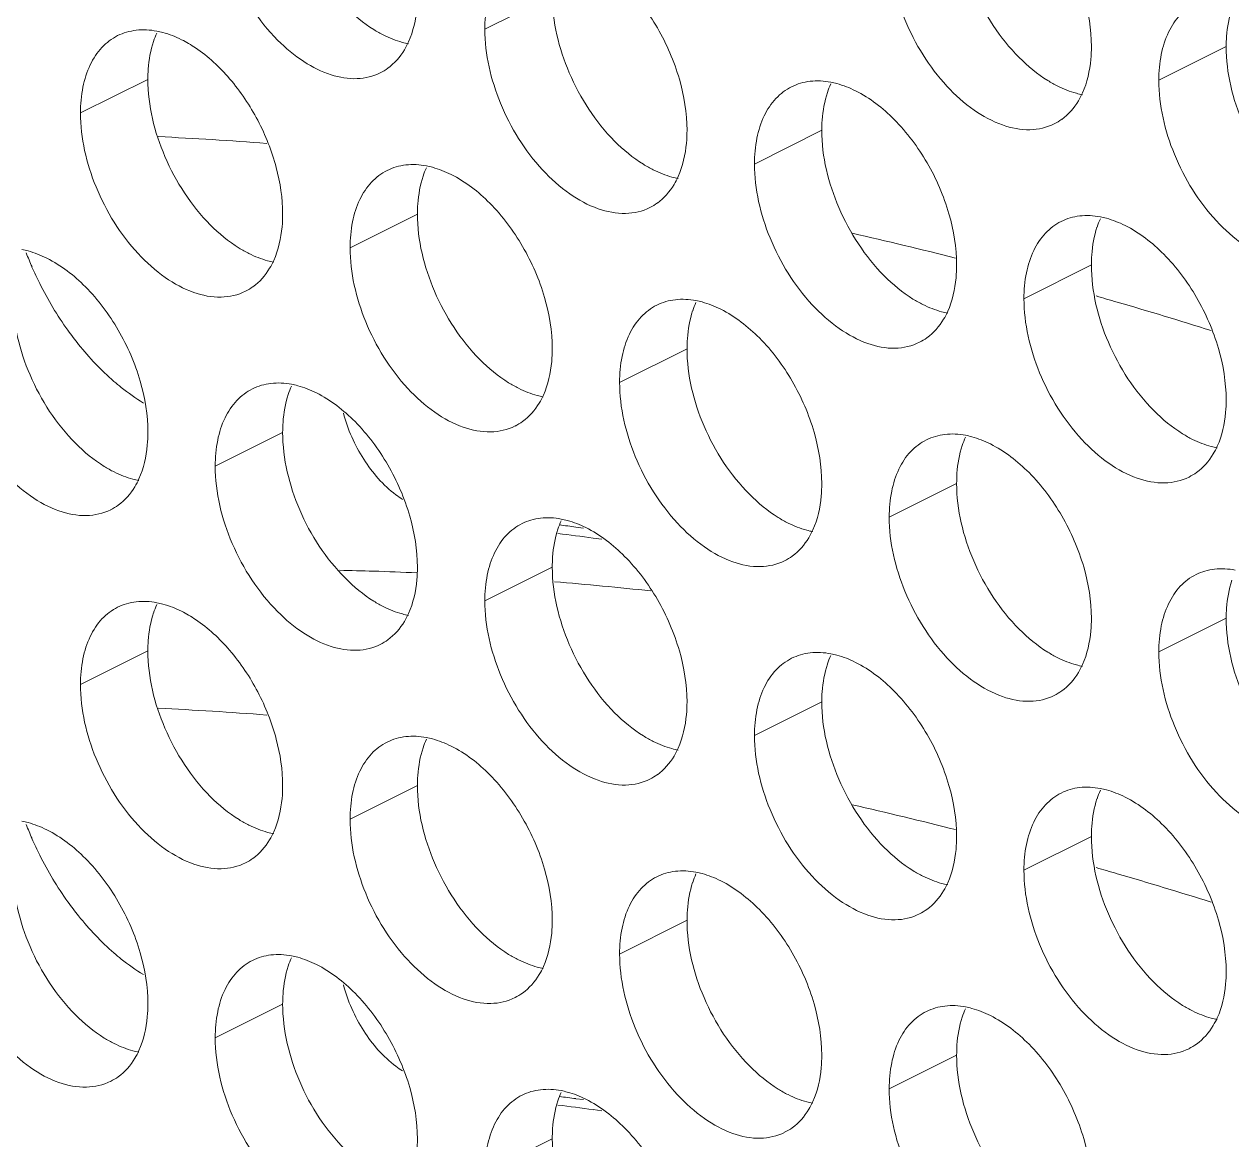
# Model space of a CAD drawing. Header units: millimetres. Extents: x 0 to 2524, y 0 to 1785.
# Drawn here: x 1853.33 to 1863.47, y 872 to 881.37 of the extents above; entities that cross this region are included whole.
import ezdxf

# ---------------------------------------------------------------- set-up
doc = ezdxf.new("R2010")
doc.units = ezdxf.units.MM
doc.header["$LTSCALE"] = 0.1
doc.layers.add('标注', color=251, linetype='Continuous', lineweight=9)

msp = doc.modelspace()

# ---------------------------------------------------------------- linework, layer by layer
at = {"layer": '标注'}
for p, q in [((1857.763, 881.609), (1857.197, 881.327)), ((1863.419, 881.181), (1862.854, 880.898)), ((1854.369, 880.906), (1853.803, 880.624)), ((1860.025, 880.478), (1859.46, 880.195)), ((1856.631, 879.775), (1856.066, 879.492)), ((1862.288, 879.347), (1861.722, 879.064)), ((1858.894, 878.644), (1858.328, 878.361)), ((1855.5, 877.941), (1854.934, 877.658)), ((1861.157, 877.512), (1860.591, 877.229)), ((1857.961, 877.146), (1858.025, 877.138)), ((1858.106, 877.054), (1858.178, 877.044)), ((1857.763, 876.809), (1857.197, 876.527)), ((1863.419, 876.381), (1862.854, 876.098)), ((1854.369, 876.106), (1853.803, 875.824)), ((1860.025, 875.678), (1859.46, 875.395)), ((1856.631, 874.975), (1856.066, 874.692)), ((1862.288, 874.547), (1861.722, 874.264)), ((1858.894, 873.844), (1858.328, 873.561)), ((1855.5, 873.141), (1854.934, 872.858)), ((1861.157, 872.712), (1860.591, 872.429)), ((1857.961, 872.346), (1858.025, 872.338)), ((1858.106, 872.254), (1858.178, 872.244)), ((1857.763, 872.009), (1857.197, 871.727))]:
    msp.add_line(p, q, dxfattribs=at)
for centre, radius, start, end in [((1855.113, 880.995), 0.734, 155.8796, 161.7803), ((1856.117, 881.366), 0.453, 296.5256, 305.9034), ((1860.77, 880.567), 0.734, 155.8796, 161.7803), ((1861.774, 880.938), 0.453, 296.5256, 305.9034), ((1852.982, 849.54), 30.92, 85.5782, 87.2676), ((1857.376, 879.864), 0.734, 155.8796, 161.7803), ((1858.38, 880.235), 0.453, 296.5256, 305.9034), ((1863.033, 879.436), 0.734, 155.8796, 161.7803), ((1851.95, 843.056), 37.495, 75.7992, 77.1627), ((1856.053, 880.486), 2.897, 200.9838, 203.5055), ((1854.986, 879.532), 0.453, 296.5256, 305.9034), ((1851.393, 840.97), 39.654, 73.727, 73.9941), ((1859.639, 878.733), 0.734, 155.8796, 161.7803), ((1851.179, 840.244), 40.411, 72.5573, 73.7232), ((1860.642, 879.103), 0.453, 296.5256, 305.9034), ((1856.244, 878.03), 0.734, 155.8796, 161.7803), ((1857.248, 878.4), 0.453, 296.5256, 305.9034), ((1861.901, 877.601), 0.734, 155.8796, 161.7803), ((1862.905, 877.972), 0.453, 296.5256, 305.9034), ((1853.854, 877.697), 0.453, 296.5256, 305.9034), ((1856.953, 878.088), 0.838, 233.0821, 237.7828), ((1858.507, 876.898), 0.734, 155.8796, 161.7803), ((1853.406, 843.587), 33.867, 82.2713, 82.504), ((1853.574, 843.663), 33.697, 82.271, 82.7772), ((1859.511, 877.269), 0.453, 296.5256, 305.9034), ((1855.293, 846.932), 29.859, 88.1388, 88.6874), ((1855.283, 846.635), 30.157, 87.4456, 88.1385), ((1855.176, 845.006), 31.788, 83.8344, 85.3002), ((1855.113, 876.195), 0.734, 155.8796, 161.7803), ((1856.117, 876.566), 0.453, 296.5256, 305.9034), ((1860.77, 875.767), 0.734, 155.8796, 161.7803), ((1861.774, 876.138), 0.453, 296.5256, 305.9034), ((1852.982, 844.74), 30.92, 85.5782, 87.2676), ((1857.376, 875.064), 0.734, 155.8796, 161.7803), ((1858.38, 875.435), 0.453, 296.5256, 305.9034), ((1863.033, 874.636), 0.734, 155.8796, 161.7803), ((1851.95, 838.256), 37.495, 75.7992, 77.1627), ((1856.053, 875.686), 2.897, 200.9838, 203.5055), ((1854.986, 874.732), 0.453, 296.5256, 305.9034), ((1851.393, 836.17), 39.654, 73.727, 73.9941), ((1859.639, 873.933), 0.734, 155.8796, 161.7803), ((1851.179, 835.444), 40.411, 72.5573, 73.7232), ((1860.642, 874.303), 0.453, 296.5256, 305.9034), ((1856.244, 873.23), 0.734, 155.8796, 161.7803), ((1857.248, 873.6), 0.453, 296.5256, 305.9034), ((1861.901, 872.801), 0.734, 155.8796, 161.7803), ((1862.905, 873.172), 0.453, 296.5256, 305.9034), ((1856.953, 873.288), 0.838, 233.0821, 237.7828), ((1853.854, 872.897), 0.453, 296.5256, 305.9034), ((1858.507, 872.098), 0.734, 155.8796, 161.7803), ((1853.406, 838.787), 33.867, 82.2713, 82.504), ((1853.574, 838.863), 33.697, 82.271, 82.7772), ((1859.511, 872.469), 0.453, 296.5256, 305.9034)]:
    msp.add_arc(centre, radius, start, end, dxfattribs=at)
for points, knots in [([(1861.44, 882.644), (1861.56, 882.584), (1861.791, 882.404), (1862.057, 882.046), (1862.238, 881.627), (1862.288, 881.326), (1862.288, 881.181)], [0, 0, 0, 0, 0.229676, 0.488215, 0.753207, 1, 1, 1, 1]), ([(1855.458, 881.236), (1855.296, 881.399), (1855.045, 881.786), (1854.934, 882.236), (1854.934, 882.458)], [0, 0, 0, 0, 0.508684, 1, 1, 1, 1]), ([(1861.681, 881.09), (1861.519, 881.253), (1861.268, 881.64), (1861.157, 882.091), (1861.157, 882.312)], [0, 0, 0, 0, 0.508684, 1, 1, 1, 1]), ([(1861.976, 880.532), (1861.914, 880.501), (1861.764, 880.467), (1861.526, 880.515), (1861.287, 880.645), (1860.98, 880.923), (1860.694, 881.385), (1860.591, 881.818), (1860.591, 882.029)], [0, 0, 0, 0, 0.090718, 0.191742, 0.308104, 0.439279, 0.725532, 1, 1, 1, 1]), ([(1857.197, 881.327), (1857.197, 881.399), (1857.209, 881.538), (1857.268, 881.728), (1857.367, 881.881), (1857.46, 881.951), (1857.509, 881.976)], [0, 0, 0, 0, 0.289235, 0.54966, 0.782932, 1, 1, 1, 1]), ([(1858.045, 881.942), (1858.166, 881.881), (1858.397, 881.701), (1858.663, 881.343), (1858.844, 880.924), (1858.894, 880.623), (1858.894, 880.478)], [0, 0, 0, 0, 0.229676, 0.488215, 0.753207, 1, 1, 1, 1]), ([(1856.631, 881.609), (1856.631, 881.574), (1856.626, 881.442), (1856.596, 881.309), (1856.557, 881.221)], [0, 0, 0, 0, 0.268874, 1, 1, 1, 1]), ([(1858.286, 880.387), (1858.125, 880.55), (1857.874, 880.937), (1857.763, 881.388), (1857.763, 881.609)], [0, 0, 0, 0, 0.508684, 1, 1, 1, 1]), ([(1856.348, 881.277), (1856.32, 881.291), (1856.202, 881.358), (1856.097, 881.445), (1856.024, 881.519)], [0, 0, 0, 0, 0.235002, 1, 1, 1, 1]), ([(1862.854, 880.898), (1862.854, 880.971), (1862.866, 881.11), (1862.925, 881.3), (1863.024, 881.452), (1863.117, 881.523), (1863.166, 881.547)], [0, 0, 0, 0, 0.289235, 0.54966, 0.782932, 1, 1, 1, 1]), ([(1863.419, 881.181), (1863.419, 881.209), (1863.423, 881.317), (1863.442, 881.424), (1863.467, 881.499)], [0, 0, 0, 0, 0.264225, 1, 1, 1, 1]), ([(1854.115, 881.273), (1854.163, 881.297), (1854.273, 881.328), (1854.387, 881.322), (1854.444, 881.311)], [0, 0, 0, 0, 0.482538, 1, 1, 1, 1]), ([(1854.444, 881.311), (1854.461, 881.307), (1854.532, 881.291), (1854.601, 881.264), (1854.651, 881.239)], [0, 0, 0, 0, 0.238696, 1, 1, 1, 1]), ([(1856.556, 881.205), (1856.539, 881.208), (1856.467, 881.225), (1856.398, 881.252), (1856.348, 881.277)], [0, 0, 0, 0, 0.238696, 1, 1, 1, 1]), ([(1858.582, 879.829), (1858.52, 879.798), (1858.37, 879.764), (1858.132, 879.812), (1857.893, 879.942), (1857.586, 880.22), (1857.3, 880.682), (1857.197, 881.115), (1857.197, 881.327)], [0, 0, 0, 0, 0.090718, 0.191742, 0.308104, 0.439279, 0.725532, 1, 1, 1, 1]), ([(1853.803, 880.624), (1853.803, 880.696), (1853.815, 880.835), (1853.874, 881.026), (1853.973, 881.178), (1854.066, 881.248), (1854.115, 881.273)], [0, 0, 0, 0, 0.289235, 0.54966, 0.782932, 1, 1, 1, 1]), ([(1854.369, 880.906), (1854.369, 880.935), (1854.372, 881.042), (1854.391, 881.15), (1854.416, 881.225)], [0, 0, 0, 0, 0.264225, 1, 1, 1, 1]), ([(1856.319, 880.96), (1856.26, 880.931), (1856.118, 880.897), (1855.892, 880.936), (1855.664, 881.052), (1855.525, 881.168), (1855.458, 881.236)], [0, 0, 0, 0, 0.208571, 0.439041, 0.702839, 1, 1, 1, 1]), ([(1856.557, 881.221), (1856.546, 881.198), (1856.503, 881.114), (1856.439, 881.04), (1856.383, 880.999)], [0, 0, 0, 0, 0.265525, 1, 1, 1, 1]), ([(1862.288, 881.181), (1862.288, 881.145), (1862.282, 881.013), (1862.253, 880.88), (1862.214, 880.792)], [0, 0, 0, 0, 0.268874, 1, 1, 1, 1]), ([(1863.943, 879.959), (1863.782, 880.122), (1863.531, 880.509), (1863.419, 880.959), (1863.419, 881.181)], [0, 0, 0, 0, 0.508684, 1, 1, 1, 1]), ([(1854.768, 881.17), (1854.875, 881.099), (1855.075, 880.912), (1855.305, 880.568), (1855.458, 880.18), (1855.5, 879.907), (1855.5, 879.775)], [0, 0, 0, 0, 0.237584, 0.49654, 0.757439, 1, 1, 1, 1]), ([(1862.005, 880.849), (1861.977, 880.863), (1861.859, 880.93), (1861.753, 881.017), (1861.681, 881.09)], [0, 0, 0, 0, 0.235002, 1, 1, 1, 1]), ([(1854.892, 879.684), (1854.731, 879.847), (1854.48, 880.234), (1854.369, 880.685), (1854.369, 880.906)], [0, 0, 0, 0, 0.508684, 1, 1, 1, 1]), ([(1859.772, 880.844), (1859.82, 880.868), (1859.93, 880.9), (1860.044, 880.893), (1860.101, 880.882)], [0, 0, 0, 0, 0.482538, 1, 1, 1, 1]), ([(1860.101, 880.882), (1860.118, 880.879), (1860.189, 880.862), (1860.258, 880.835), (1860.308, 880.81)], [0, 0, 0, 0, 0.238696, 1, 1, 1, 1]), ([(1864.239, 879.401), (1864.176, 879.369), (1864.026, 879.335), (1863.789, 879.383), (1863.55, 879.514), (1863.242, 879.791), (1862.956, 880.254), (1862.854, 880.686), (1862.854, 880.898)], [0, 0, 0, 0, 0.090718, 0.191742, 0.308104, 0.439279, 0.725532, 1, 1, 1, 1]), ([(1859.46, 880.195), (1859.46, 880.268), (1859.472, 880.407), (1859.531, 880.597), (1859.63, 880.749), (1859.723, 880.82), (1859.772, 880.844)], [0, 0, 0, 0, 0.289235, 0.54966, 0.782932, 1, 1, 1, 1]), ([(1860.025, 880.478), (1860.025, 880.506), (1860.029, 880.614), (1860.048, 880.721), (1860.073, 880.796)], [0, 0, 0, 0, 0.264225, 1, 1, 1, 1]), ([(1860.308, 880.81), (1860.429, 880.75), (1860.659, 880.569), (1860.926, 880.211), (1861.107, 879.793), (1861.157, 879.492), (1861.157, 879.347)], [0, 0, 0, 0, 0.229676, 0.488215, 0.753207, 1, 1, 1, 1]), ([(1862.213, 880.777), (1862.196, 880.78), (1862.124, 880.797), (1862.055, 880.824), (1862.005, 880.849)], [0, 0, 0, 0, 0.238696, 1, 1, 1, 1]), ([(1862.214, 880.792), (1862.203, 880.769), (1862.16, 880.685), (1862.096, 880.611), (1862.04, 880.57)], [0, 0, 0, 0, 0.265525, 1, 1, 1, 1]), ([(1855.188, 879.126), (1855.125, 879.095), (1854.975, 879.061), (1854.738, 879.109), (1854.499, 879.239), (1854.191, 879.517), (1853.905, 879.98), (1853.803, 880.412), (1853.803, 880.624)], [0, 0, 0, 0, 0.090718, 0.191742, 0.308104, 0.439279, 0.725532, 1, 1, 1, 1]), ([(1858.894, 880.478), (1858.894, 880.442), (1858.888, 880.31), (1858.859, 880.178), (1858.819, 880.089)], [0, 0, 0, 0, 0.268874, 1, 1, 1, 1]), ([(1860.549, 879.256), (1860.388, 879.419), (1860.137, 879.806), (1860.025, 880.256), (1860.025, 880.478)], [0, 0, 0, 0, 0.508684, 1, 1, 1, 1]), ([(1858.611, 880.146), (1858.583, 880.16), (1858.465, 880.227), (1858.359, 880.314), (1858.286, 880.387)], [0, 0, 0, 0, 0.235002, 1, 1, 1, 1]), ([(1856.377, 880.141), (1856.426, 880.165), (1856.536, 880.197), (1856.65, 880.19), (1856.706, 880.179)], [0, 0, 0, 0, 0.482538, 1, 1, 1, 1]), ([(1856.706, 880.179), (1856.724, 880.176), (1856.795, 880.159), (1856.864, 880.132), (1856.914, 880.107)], [0, 0, 0, 0, 0.238696, 1, 1, 1, 1]), ([(1860.845, 878.698), (1860.782, 878.666), (1860.632, 878.632), (1860.395, 878.68), (1860.156, 878.811), (1859.848, 879.088), (1859.562, 879.551), (1859.46, 879.984), (1859.46, 880.195)], [0, 0, 0, 0, 0.090718, 0.191742, 0.308104, 0.439279, 0.725532, 1, 1, 1, 1]), ([(1856.066, 879.492), (1856.066, 879.565), (1856.078, 879.704), (1856.137, 879.894), (1856.236, 880.046), (1856.329, 880.117), (1856.377, 880.141)], [0, 0, 0, 0, 0.289235, 0.54966, 0.782932, 1, 1, 1, 1]), ([(1856.631, 879.775), (1856.631, 879.803), (1856.635, 879.911), (1856.654, 880.018), (1856.679, 880.093)], [0, 0, 0, 0, 0.264225, 1, 1, 1, 1]), ([(1856.914, 880.107), (1857.035, 880.047), (1857.265, 879.867), (1857.531, 879.508), (1857.713, 879.09), (1857.763, 878.789), (1857.763, 878.644)], [0, 0, 0, 0, 0.229676, 0.488215, 0.753207, 1, 1, 1, 1]), ([(1858.819, 880.074), (1858.802, 880.077), (1858.73, 880.094), (1858.661, 880.121), (1858.611, 880.146)], [0, 0, 0, 0, 0.238696, 1, 1, 1, 1]), ([(1858.819, 880.089), (1858.809, 880.066), (1858.766, 879.982), (1858.702, 879.908), (1858.645, 879.867)], [0, 0, 0, 0, 0.265525, 1, 1, 1, 1]), ([(1855.5, 879.775), (1855.5, 879.739), (1855.494, 879.607), (1855.465, 879.475), (1855.425, 879.386)], [0, 0, 0, 0, 0.268874, 1, 1, 1, 1]), ([(1857.155, 878.553), (1856.994, 878.716), (1856.743, 879.103), (1856.631, 879.554), (1856.631, 879.775)], [0, 0, 0, 0, 0.508684, 1, 1, 1, 1]), ([(1862.034, 879.713), (1862.083, 879.737), (1862.193, 879.769), (1862.306, 879.762), (1862.363, 879.751)], [0, 0, 0, 0, 0.482538, 1, 1, 1, 1]), ([(1855.217, 879.443), (1855.189, 879.457), (1855.071, 879.524), (1854.965, 879.611), (1854.892, 879.684)], [0, 0, 0, 0, 0.235002, 1, 1, 1, 1]), ([(1861.722, 879.064), (1861.722, 879.137), (1861.734, 879.276), (1861.793, 879.466), (1861.893, 879.618), (1861.985, 879.688), (1862.034, 879.713)], [0, 0, 0, 0, 0.289235, 0.54966, 0.782932, 1, 1, 1, 1]), ([(1862.288, 879.347), (1862.288, 879.375), (1862.292, 879.483), (1862.311, 879.59), (1862.335, 879.665)], [0, 0, 0, 0, 0.264225, 1, 1, 1, 1]), ([(1862.363, 879.751), (1862.38, 879.748), (1862.452, 879.731), (1862.521, 879.704), (1862.571, 879.679)], [0, 0, 0, 0, 0.238696, 1, 1, 1, 1]), ([(1862.571, 879.679), (1862.692, 879.618), (1862.922, 879.438), (1863.188, 879.08), (1863.369, 878.661), (1863.419, 878.36), (1863.419, 878.215)], [0, 0, 0, 0, 0.229676, 0.488215, 0.753207, 1, 1, 1, 1]), ([(1853.312, 879.476), (1853.33, 879.473), (1853.401, 879.457), (1853.47, 879.429), (1853.52, 879.404)], [0, 0, 0, 0, 0.238696, 1, 1, 1, 1]), ([(1857.451, 877.995), (1857.388, 877.963), (1857.238, 877.93), (1857, 877.977), (1856.762, 878.108), (1856.454, 878.385), (1856.168, 878.848), (1856.066, 879.281), (1856.066, 879.492)], [0, 0, 0, 0, 0.090718, 0.191742, 0.308104, 0.439279, 0.725532, 1, 1, 1, 1]), ([(1853.52, 879.404), (1853.641, 879.344), (1853.871, 879.164), (1854.137, 878.806), (1854.319, 878.387), (1854.369, 878.086), (1854.369, 877.941)], [0, 0, 0, 0, 0.229676, 0.488215, 0.753207, 1, 1, 1, 1]), ([(1855.425, 879.371), (1855.408, 879.374), (1855.336, 879.391), (1855.267, 879.418), (1855.217, 879.443)], [0, 0, 0, 0, 0.238696, 1, 1, 1, 1]), ([(1855.425, 879.386), (1855.415, 879.363), (1855.372, 879.279), (1855.308, 879.205), (1855.251, 879.164)], [0, 0, 0, 0, 0.265525, 1, 1, 1, 1]), ([(1853.396, 879.33), (1853.417, 879.283), (1853.503, 879.099), (1853.608, 878.923), (1853.697, 878.799)], [0, 0, 0, 0, 0.251276, 1, 1, 1, 1]), ([(1860.874, 879.015), (1860.845, 879.029), (1860.728, 879.095), (1860.622, 879.183), (1860.549, 879.256)], [0, 0, 0, 0, 0.235002, 1, 1, 1, 1]), ([(1861.157, 879.347), (1861.157, 879.311), (1861.151, 879.179), (1861.122, 879.046), (1861.082, 878.958)], [0, 0, 0, 0, 0.268874, 1, 1, 1, 1]), ([(1862.812, 878.125), (1862.65, 878.287), (1862.399, 878.675), (1862.288, 879.125), (1862.288, 879.347)], [0, 0, 0, 0, 0.508684, 1, 1, 1, 1]), ([(1853.761, 877.85), (1853.599, 878.013), (1853.348, 878.4), (1853.237, 878.851), (1853.237, 879.072)], [0, 0, 0, 0, 0.508684, 1, 1, 1, 1]), ([(1858.64, 879.01), (1858.689, 879.034), (1858.799, 879.066), (1858.912, 879.059), (1858.969, 879.048)], [0, 0, 0, 0, 0.482538, 1, 1, 1, 1]), ([(1858.969, 879.048), (1858.986, 879.045), (1859.058, 879.028), (1859.127, 879.001), (1859.177, 878.976)], [0, 0, 0, 0, 0.238696, 1, 1, 1, 1]), ([(1863.108, 877.566), (1863.045, 877.535), (1862.895, 877.501), (1862.657, 877.549), (1862.419, 877.679), (1862.111, 877.957), (1861.825, 878.42), (1861.722, 878.852), (1861.722, 879.064)], [0, 0, 0, 0, 0.090718, 0.191742, 0.308104, 0.439279, 0.725532, 1, 1, 1, 1]), ([(1858.328, 878.361), (1858.328, 878.434), (1858.34, 878.573), (1858.399, 878.763), (1858.499, 878.915), (1858.591, 878.985), (1858.64, 879.01)], [0, 0, 0, 0, 0.289235, 0.54966, 0.782932, 1, 1, 1, 1]), ([(1858.894, 878.644), (1858.894, 878.672), (1858.898, 878.78), (1858.917, 878.887), (1858.941, 878.962)], [0, 0, 0, 0, 0.264225, 1, 1, 1, 1]), ([(1859.177, 878.976), (1859.298, 878.915), (1859.528, 878.735), (1859.794, 878.377), (1859.975, 877.958), (1860.025, 877.657), (1860.025, 877.512)], [0, 0, 0, 0, 0.229676, 0.488215, 0.753207, 1, 1, 1, 1]), ([(1861.082, 878.942), (1861.064, 878.946), (1860.993, 878.962), (1860.924, 878.99), (1860.874, 879.015)], [0, 0, 0, 0, 0.238696, 1, 1, 1, 1]), ([(1861.082, 878.958), (1861.072, 878.935), (1861.029, 878.851), (1860.964, 878.777), (1860.908, 878.736)], [0, 0, 0, 0, 0.265525, 1, 1, 1, 1]), ([(1854.057, 877.292), (1853.994, 877.261), (1853.844, 877.227), (1853.606, 877.274), (1853.368, 877.405), (1853.06, 877.683), (1852.774, 878.145), (1852.671, 878.578), (1852.671, 878.789)], [0, 0, 0, 0, 0.090718, 0.191742, 0.308104, 0.439279, 0.725532, 1, 1, 1, 1]), ([(1853.697, 878.799), (1853.726, 878.759), (1853.843, 878.605), (1853.976, 878.463), (1854.084, 878.37)], [0, 0, 0, 0, 0.258123, 1, 1, 1, 1]), ([(1857.763, 878.644), (1857.763, 878.608), (1857.757, 878.476), (1857.728, 878.343), (1857.688, 878.255)], [0, 0, 0, 0, 0.268874, 1, 1, 1, 1]), ([(1859.418, 877.422), (1859.256, 877.584), (1859.005, 877.972), (1858.894, 878.422), (1858.894, 878.644)], [0, 0, 0, 0, 0.508684, 1, 1, 1, 1]), ([(1857.48, 878.312), (1857.451, 878.326), (1857.333, 878.392), (1857.228, 878.48), (1857.155, 878.553)], [0, 0, 0, 0, 0.235002, 1, 1, 1, 1]), ([(1854.084, 878.37), (1854.104, 878.352), (1854.183, 878.287), (1854.267, 878.227), (1854.331, 878.188)], [0, 0, 0, 0, 0.257666, 1, 1, 1, 1]), ([(1855.246, 878.307), (1855.294, 878.331), (1855.405, 878.363), (1855.518, 878.356), (1855.575, 878.345)], [0, 0, 0, 0, 0.482538, 1, 1, 1, 1]), ([(1855.575, 878.345), (1855.592, 878.342), (1855.664, 878.325), (1855.733, 878.298), (1855.783, 878.273)], [0, 0, 0, 0, 0.238696, 1, 1, 1, 1]), ([(1859.713, 876.863), (1859.651, 876.832), (1859.501, 876.798), (1859.263, 876.846), (1859.025, 876.977), (1858.717, 877.254), (1858.431, 877.717), (1858.328, 878.149), (1858.328, 878.361)], [0, 0, 0, 0, 0.090718, 0.191742, 0.308104, 0.439279, 0.725532, 1, 1, 1, 1]), ([(1854.934, 877.658), (1854.934, 877.731), (1854.946, 877.87), (1855.005, 878.06), (1855.105, 878.212), (1855.197, 878.282), (1855.246, 878.307)], [0, 0, 0, 0, 0.289235, 0.54966, 0.782932, 1, 1, 1, 1]), ([(1855.5, 877.941), (1855.5, 877.969), (1855.504, 878.077), (1855.522, 878.184), (1855.547, 878.259)], [0, 0, 0, 0, 0.264225, 1, 1, 1, 1]), ([(1855.783, 878.273), (1855.903, 878.213), (1856.134, 878.032), (1856.4, 877.674), (1856.581, 877.255), (1856.631, 876.954), (1856.631, 876.809)], [0, 0, 0, 0, 0.229676, 0.488215, 0.753207, 1, 1, 1, 1]), ([(1857.687, 878.239), (1857.67, 878.243), (1857.599, 878.259), (1857.53, 878.287), (1857.48, 878.312)], [0, 0, 0, 0, 0.238696, 1, 1, 1, 1]), ([(1857.688, 878.255), (1857.678, 878.232), (1857.634, 878.148), (1857.57, 878.074), (1857.514, 878.033)], [0, 0, 0, 0, 0.265525, 1, 1, 1, 1]), ([(1863.419, 878.215), (1863.419, 878.18), (1863.414, 878.047), (1863.385, 877.915), (1863.345, 877.826)], [0, 0, 0, 0, 0.268874, 1, 1, 1, 1]), ([(1856.01, 878.103), (1856.045, 877.967), (1856.159, 877.711), (1856.343, 877.498), (1856.45, 877.418)], [0, 0, 0, 0, 0.513788, 1, 1, 1, 1]), ([(1863.137, 877.883), (1863.108, 877.897), (1862.99, 877.964), (1862.885, 878.051), (1862.812, 878.125)], [0, 0, 0, 0, 0.235002, 1, 1, 1, 1]), ([(1854.369, 877.941), (1854.369, 877.905), (1854.363, 877.773), (1854.334, 877.64), (1854.294, 877.552)], [0, 0, 0, 0, 0.268874, 1, 1, 1, 1]), ([(1856.024, 876.719), (1855.862, 876.881), (1855.611, 877.269), (1855.5, 877.719), (1855.5, 877.941)], [0, 0, 0, 0, 0.508684, 1, 1, 1, 1]), ([(1854.086, 877.609), (1854.057, 877.623), (1853.939, 877.689), (1853.834, 877.777), (1853.761, 877.85)], [0, 0, 0, 0, 0.235002, 1, 1, 1, 1]), ([(1860.591, 877.229), (1860.591, 877.302), (1860.603, 877.441), (1860.662, 877.631), (1860.761, 877.784), (1860.854, 877.854), (1860.903, 877.878)], [0, 0, 0, 0, 0.289235, 0.54966, 0.782932, 1, 1, 1, 1]), ([(1860.903, 877.878), (1860.951, 877.903), (1861.061, 877.934), (1861.175, 877.928), (1861.232, 877.917)], [0, 0, 0, 0, 0.482538, 1, 1, 1, 1]), ([(1861.157, 877.512), (1861.157, 877.541), (1861.16, 877.648), (1861.179, 877.756), (1861.204, 877.831)], [0, 0, 0, 0, 0.264225, 1, 1, 1, 1]), ([(1861.232, 877.917), (1861.249, 877.913), (1861.321, 877.897), (1861.39, 877.869), (1861.44, 877.844)], [0, 0, 0, 0, 0.238696, 1, 1, 1, 1]), ([(1861.44, 877.844), (1861.56, 877.784), (1861.791, 877.604), (1862.057, 877.246), (1862.238, 876.827), (1862.288, 876.526), (1862.288, 876.381)], [0, 0, 0, 0, 0.229676, 0.488215, 0.753207, 1, 1, 1, 1]), ([(1863.344, 877.811), (1863.327, 877.814), (1863.256, 877.831), (1863.187, 877.858), (1863.137, 877.883)], [0, 0, 0, 0, 0.238696, 1, 1, 1, 1]), ([(1863.345, 877.826), (1863.335, 877.804), (1863.291, 877.72), (1863.227, 877.645), (1863.171, 877.605)], [0, 0, 0, 0, 0.265525, 1, 1, 1, 1]), ([(1855.458, 876.436), (1855.296, 876.599), (1855.045, 876.986), (1854.934, 877.436), (1854.934, 877.658)], [0, 0, 0, 0, 0.508684, 1, 1, 1, 1]), ([(1854.293, 877.536), (1854.276, 877.54), (1854.205, 877.556), (1854.136, 877.584), (1854.086, 877.609)], [0, 0, 0, 0, 0.238696, 1, 1, 1, 1]), ([(1854.294, 877.552), (1854.284, 877.529), (1854.24, 877.445), (1854.176, 877.371), (1854.12, 877.33)], [0, 0, 0, 0, 0.265525, 1, 1, 1, 1]), ([(1860.025, 877.512), (1860.025, 877.477), (1860.02, 877.344), (1859.99, 877.212), (1859.951, 877.123)], [0, 0, 0, 0, 0.268874, 1, 1, 1, 1]), ([(1861.681, 876.29), (1861.519, 876.453), (1861.268, 876.84), (1861.157, 877.291), (1861.157, 877.512)], [0, 0, 0, 0, 0.508684, 1, 1, 1, 1]), ([(1859.743, 877.18), (1859.714, 877.194), (1859.596, 877.261), (1859.491, 877.348), (1859.418, 877.422)], [0, 0, 0, 0, 0.235002, 1, 1, 1, 1]), ([(1857.509, 877.176), (1857.557, 877.2), (1857.667, 877.231), (1857.781, 877.225), (1857.838, 877.214)], [0, 0, 0, 0, 0.482538, 1, 1, 1, 1]), ([(1861.976, 875.732), (1861.914, 875.701), (1861.764, 875.667), (1861.526, 875.715), (1861.287, 875.845), (1860.98, 876.123), (1860.694, 876.585), (1860.591, 877.018), (1860.591, 877.229)], [0, 0, 0, 0, 0.090718, 0.191742, 0.308104, 0.439279, 0.725532, 1, 1, 1, 1]), ([(1857.197, 876.527), (1857.197, 876.599), (1857.209, 876.738), (1857.268, 876.928), (1857.367, 877.081), (1857.46, 877.151), (1857.509, 877.176)], [0, 0, 0, 0, 0.289235, 0.54966, 0.782932, 1, 1, 1, 1]), ([(1857.763, 876.809), (1857.763, 876.838), (1857.766, 876.945), (1857.785, 877.053), (1857.81, 877.128)], [0, 0, 0, 0, 0.264225, 1, 1, 1, 1]), ([(1857.838, 877.214), (1857.855, 877.21), (1857.927, 877.194), (1857.995, 877.167), (1858.045, 877.142)], [0, 0, 0, 0, 0.238696, 1, 1, 1, 1]), ([(1858.045, 877.142), (1858.166, 877.081), (1858.397, 876.901), (1858.663, 876.543), (1858.844, 876.124), (1858.894, 875.823), (1858.894, 875.678)], [0, 0, 0, 0, 0.229676, 0.488215, 0.753207, 1, 1, 1, 1]), ([(1859.95, 877.108), (1859.933, 877.111), (1859.861, 877.128), (1859.793, 877.155), (1859.743, 877.18)], [0, 0, 0, 0, 0.238696, 1, 1, 1, 1]), ([(1859.951, 877.123), (1859.94, 877.101), (1859.897, 877.017), (1859.833, 876.942), (1859.777, 876.902)], [0, 0, 0, 0, 0.265525, 1, 1, 1, 1]), ([(1856.348, 876.477), (1856.32, 876.491), (1856.202, 876.558), (1856.097, 876.645), (1856.024, 876.719)], [0, 0, 0, 0, 0.235002, 1, 1, 1, 1]), ([(1856.631, 876.809), (1856.631, 876.774), (1856.626, 876.642), (1856.596, 876.509), (1856.557, 876.421)], [0, 0, 0, 0, 0.268874, 1, 1, 1, 1]), ([(1858.286, 875.587), (1858.125, 875.75), (1857.874, 876.137), (1857.763, 876.588), (1857.763, 876.809)], [0, 0, 0, 0, 0.508684, 1, 1, 1, 1]), ([(1862.854, 876.098), (1862.854, 876.171), (1862.866, 876.31), (1862.925, 876.5), (1863.024, 876.652), (1863.117, 876.723), (1863.166, 876.747)], [0, 0, 0, 0, 0.289235, 0.54966, 0.782932, 1, 1, 1, 1]), ([(1863.166, 876.747), (1863.214, 876.771), (1863.324, 876.803), (1863.438, 876.796), (1863.495, 876.785)], [0, 0, 0, 0, 0.482538, 1, 1, 1, 1]), ([(1863.419, 876.381), (1863.419, 876.409), (1863.423, 876.517), (1863.442, 876.624), (1863.467, 876.699)], [0, 0, 0, 0, 0.264225, 1, 1, 1, 1]), ([(1854.115, 876.473), (1854.163, 876.497), (1854.273, 876.528), (1854.387, 876.522), (1854.444, 876.511)], [0, 0, 0, 0, 0.482538, 1, 1, 1, 1]), ([(1858.582, 875.029), (1858.52, 874.998), (1858.37, 874.964), (1858.132, 875.012), (1857.893, 875.142), (1857.586, 875.42), (1857.3, 875.882), (1857.197, 876.315), (1857.197, 876.527)], [0, 0, 0, 0, 0.090718, 0.191742, 0.308104, 0.439279, 0.725532, 1, 1, 1, 1]), ([(1853.803, 875.824), (1853.803, 875.896), (1853.815, 876.035), (1853.874, 876.226), (1853.973, 876.378), (1854.066, 876.448), (1854.115, 876.473)], [0, 0, 0, 0, 0.289235, 0.54966, 0.782932, 1, 1, 1, 1]), ([(1854.369, 876.106), (1854.369, 876.135), (1854.372, 876.242), (1854.391, 876.35), (1854.416, 876.425)], [0, 0, 0, 0, 0.264225, 1, 1, 1, 1]), ([(1854.444, 876.511), (1854.461, 876.507), (1854.532, 876.491), (1854.601, 876.464), (1854.651, 876.439)], [0, 0, 0, 0, 0.238696, 1, 1, 1, 1]), ([(1856.319, 876.16), (1856.26, 876.131), (1856.118, 876.097), (1855.892, 876.136), (1855.664, 876.252), (1855.525, 876.368), (1855.458, 876.436)], [0, 0, 0, 0, 0.208571, 0.439041, 0.702839, 1, 1, 1, 1]), ([(1856.556, 876.405), (1856.539, 876.408), (1856.467, 876.425), (1856.398, 876.452), (1856.348, 876.477)], [0, 0, 0, 0, 0.238696, 1, 1, 1, 1]), ([(1856.557, 876.421), (1856.546, 876.398), (1856.503, 876.314), (1856.439, 876.24), (1856.383, 876.199)], [0, 0, 0, 0, 0.265525, 1, 1, 1, 1]), ([(1854.768, 876.37), (1854.875, 876.299), (1855.075, 876.112), (1855.305, 875.768), (1855.458, 875.38), (1855.5, 875.107), (1855.5, 874.975)], [0, 0, 0, 0, 0.237584, 0.49654, 0.757439, 1, 1, 1, 1]), ([(1862.288, 876.381), (1862.288, 876.345), (1862.282, 876.213), (1862.253, 876.08), (1862.214, 875.992)], [0, 0, 0, 0, 0.268874, 1, 1, 1, 1]), ([(1863.943, 875.159), (1863.782, 875.322), (1863.531, 875.709), (1863.419, 876.159), (1863.419, 876.381)], [0, 0, 0, 0, 0.508684, 1, 1, 1, 1]), ([(1862.005, 876.049), (1861.977, 876.063), (1861.859, 876.13), (1861.753, 876.217), (1861.681, 876.29)], [0, 0, 0, 0, 0.235002, 1, 1, 1, 1]), ([(1854.892, 874.884), (1854.731, 875.047), (1854.48, 875.434), (1854.369, 875.885), (1854.369, 876.106)], [0, 0, 0, 0, 0.508684, 1, 1, 1, 1]), ([(1859.46, 875.395), (1859.46, 875.468), (1859.472, 875.607), (1859.531, 875.797), (1859.63, 875.949), (1859.723, 876.02), (1859.772, 876.044)], [0, 0, 0, 0, 0.289235, 0.54966, 0.782932, 1, 1, 1, 1]), ([(1859.772, 876.044), (1859.82, 876.068), (1859.93, 876.1), (1860.044, 876.093), (1860.101, 876.082)], [0, 0, 0, 0, 0.482538, 1, 1, 1, 1]), ([(1860.101, 876.082), (1860.118, 876.079), (1860.189, 876.062), (1860.258, 876.035), (1860.308, 876.01)], [0, 0, 0, 0, 0.238696, 1, 1, 1, 1]), ([(1860.308, 876.01), (1860.429, 875.95), (1860.659, 875.769), (1860.926, 875.411), (1861.107, 874.993), (1861.157, 874.692), (1861.157, 874.547)], [0, 0, 0, 0, 0.229676, 0.488215, 0.753207, 1, 1, 1, 1]), ([(1862.213, 875.977), (1862.196, 875.98), (1862.124, 875.997), (1862.055, 876.024), (1862.005, 876.049)], [0, 0, 0, 0, 0.238696, 1, 1, 1, 1]), ([(1864.239, 874.601), (1864.176, 874.569), (1864.026, 874.535), (1863.789, 874.583), (1863.55, 874.714), (1863.242, 874.991), (1862.956, 875.454), (1862.854, 875.886), (1862.854, 876.098)], [0, 0, 0, 0, 0.090718, 0.191742, 0.308104, 0.439279, 0.725532, 1, 1, 1, 1]), ([(1860.025, 875.678), (1860.025, 875.706), (1860.029, 875.814), (1860.048, 875.921), (1860.073, 875.996)], [0, 0, 0, 0, 0.264225, 1, 1, 1, 1]), ([(1862.214, 875.992), (1862.203, 875.969), (1862.16, 875.885), (1862.096, 875.811), (1862.04, 875.77)], [0, 0, 0, 0, 0.265525, 1, 1, 1, 1]), ([(1855.188, 874.326), (1855.125, 874.295), (1854.975, 874.261), (1854.738, 874.309), (1854.499, 874.439), (1854.191, 874.717), (1853.905, 875.18), (1853.803, 875.612), (1853.803, 875.824)], [0, 0, 0, 0, 0.090718, 0.191742, 0.308104, 0.439279, 0.725532, 1, 1, 1, 1]), ([(1858.894, 875.678), (1858.894, 875.642), (1858.888, 875.51), (1858.859, 875.378), (1858.819, 875.289)], [0, 0, 0, 0, 0.268874, 1, 1, 1, 1]), ([(1860.549, 874.456), (1860.388, 874.619), (1860.137, 875.006), (1860.025, 875.456), (1860.025, 875.678)], [0, 0, 0, 0, 0.508684, 1, 1, 1, 1]), ([(1858.611, 875.346), (1858.583, 875.36), (1858.465, 875.427), (1858.359, 875.514), (1858.286, 875.587)], [0, 0, 0, 0, 0.235002, 1, 1, 1, 1]), ([(1856.066, 874.692), (1856.066, 874.765), (1856.078, 874.904), (1856.137, 875.094), (1856.236, 875.246), (1856.329, 875.317), (1856.377, 875.341)], [0, 0, 0, 0, 0.289235, 0.54966, 0.782932, 1, 1, 1, 1]), ([(1856.377, 875.341), (1856.426, 875.365), (1856.536, 875.397), (1856.65, 875.39), (1856.706, 875.379)], [0, 0, 0, 0, 0.482538, 1, 1, 1, 1]), ([(1856.706, 875.379), (1856.724, 875.376), (1856.795, 875.359), (1856.864, 875.332), (1856.914, 875.307)], [0, 0, 0, 0, 0.238696, 1, 1, 1, 1]), ([(1856.914, 875.307), (1857.035, 875.247), (1857.265, 875.067), (1857.531, 874.708), (1857.713, 874.29), (1857.763, 873.989), (1857.763, 873.844)], [0, 0, 0, 0, 0.229676, 0.488215, 0.753207, 1, 1, 1, 1]), ([(1858.819, 875.274), (1858.802, 875.277), (1858.73, 875.294), (1858.661, 875.321), (1858.611, 875.346)], [0, 0, 0, 0, 0.238696, 1, 1, 1, 1]), ([(1860.845, 873.898), (1860.782, 873.866), (1860.632, 873.832), (1860.395, 873.88), (1860.156, 874.011), (1859.848, 874.288), (1859.562, 874.751), (1859.46, 875.184), (1859.46, 875.395)], [0, 0, 0, 0, 0.090718, 0.191742, 0.308104, 0.439279, 0.725532, 1, 1, 1, 1]), ([(1856.631, 874.975), (1856.631, 875.003), (1856.635, 875.111), (1856.654, 875.218), (1856.679, 875.293)], [0, 0, 0, 0, 0.264225, 1, 1, 1, 1]), ([(1858.819, 875.289), (1858.809, 875.266), (1858.766, 875.182), (1858.702, 875.108), (1858.645, 875.067)], [0, 0, 0, 0, 0.265525, 1, 1, 1, 1]), ([(1855.5, 874.975), (1855.5, 874.939), (1855.494, 874.807), (1855.465, 874.675), (1855.425, 874.586)], [0, 0, 0, 0, 0.268874, 1, 1, 1, 1]), ([(1857.155, 873.753), (1856.994, 873.916), (1856.743, 874.303), (1856.631, 874.754), (1856.631, 874.975)], [0, 0, 0, 0, 0.508684, 1, 1, 1, 1]), ([(1861.722, 874.264), (1861.722, 874.337), (1861.734, 874.476), (1861.793, 874.666), (1861.893, 874.818), (1861.985, 874.888), (1862.034, 874.913)], [0, 0, 0, 0, 0.289235, 0.54966, 0.782932, 1, 1, 1, 1]), ([(1862.034, 874.913), (1862.083, 874.937), (1862.193, 874.969), (1862.306, 874.962), (1862.363, 874.951)], [0, 0, 0, 0, 0.482538, 1, 1, 1, 1]), ([(1862.363, 874.951), (1862.38, 874.948), (1862.452, 874.931), (1862.521, 874.904), (1862.571, 874.879)], [0, 0, 0, 0, 0.238696, 1, 1, 1, 1]), ([(1855.217, 874.643), (1855.189, 874.657), (1855.071, 874.724), (1854.965, 874.811), (1854.892, 874.884)], [0, 0, 0, 0, 0.235002, 1, 1, 1, 1]), ([(1862.288, 874.547), (1862.288, 874.575), (1862.292, 874.683), (1862.311, 874.79), (1862.335, 874.865)], [0, 0, 0, 0, 0.264225, 1, 1, 1, 1]), ([(1862.571, 874.879), (1862.692, 874.818), (1862.922, 874.638), (1863.188, 874.28), (1863.369, 873.861), (1863.419, 873.56), (1863.419, 873.415)], [0, 0, 0, 0, 0.229676, 0.488215, 0.753207, 1, 1, 1, 1]), ([(1857.451, 873.195), (1857.388, 873.163), (1857.238, 873.13), (1857, 873.177), (1856.762, 873.308), (1856.454, 873.585), (1856.168, 874.048), (1856.066, 874.481), (1856.066, 874.692)], [0, 0, 0, 0, 0.090718, 0.191742, 0.308104, 0.439279, 0.725532, 1, 1, 1, 1]), ([(1853.312, 874.676), (1853.33, 874.673), (1853.401, 874.657), (1853.47, 874.629), (1853.52, 874.604)], [0, 0, 0, 0, 0.238696, 1, 1, 1, 1]), ([(1853.52, 874.604), (1853.641, 874.544), (1853.871, 874.364), (1854.137, 874.006), (1854.319, 873.587), (1854.369, 873.286), (1854.369, 873.141)], [0, 0, 0, 0, 0.229676, 0.488215, 0.753207, 1, 1, 1, 1]), ([(1855.425, 874.571), (1855.408, 874.574), (1855.336, 874.591), (1855.267, 874.618), (1855.217, 874.643)], [0, 0, 0, 0, 0.238696, 1, 1, 1, 1]), ([(1853.396, 874.53), (1853.417, 874.483), (1853.503, 874.299), (1853.608, 874.123), (1853.697, 873.999)], [0, 0, 0, 0, 0.251276, 1, 1, 1, 1]), ([(1855.425, 874.586), (1855.415, 874.563), (1855.372, 874.479), (1855.308, 874.405), (1855.251, 874.364)], [0, 0, 0, 0, 0.265525, 1, 1, 1, 1]), ([(1861.157, 874.547), (1861.157, 874.511), (1861.151, 874.379), (1861.122, 874.246), (1861.082, 874.158)], [0, 0, 0, 0, 0.268874, 1, 1, 1, 1]), ([(1862.812, 873.325), (1862.65, 873.487), (1862.399, 873.875), (1862.288, 874.325), (1862.288, 874.547)], [0, 0, 0, 0, 0.508684, 1, 1, 1, 1]), ([(1860.874, 874.215), (1860.845, 874.229), (1860.728, 874.295), (1860.622, 874.383), (1860.549, 874.456)], [0, 0, 0, 0, 0.235002, 1, 1, 1, 1]), ([(1853.761, 873.05), (1853.599, 873.213), (1853.348, 873.6), (1853.237, 874.051), (1853.237, 874.272)], [0, 0, 0, 0, 0.508684, 1, 1, 1, 1]), ([(1858.328, 873.561), (1858.328, 873.634), (1858.34, 873.773), (1858.399, 873.963), (1858.499, 874.115), (1858.591, 874.185), (1858.64, 874.21)], [0, 0, 0, 0, 0.289235, 0.54966, 0.782932, 1, 1, 1, 1]), ([(1858.64, 874.21), (1858.689, 874.234), (1858.799, 874.266), (1858.912, 874.259), (1858.969, 874.248)], [0, 0, 0, 0, 0.482538, 1, 1, 1, 1]), ([(1858.969, 874.248), (1858.986, 874.245), (1859.058, 874.228), (1859.127, 874.201), (1859.177, 874.176)], [0, 0, 0, 0, 0.238696, 1, 1, 1, 1]), ([(1861.082, 874.142), (1861.064, 874.146), (1860.993, 874.162), (1860.924, 874.19), (1860.874, 874.215)], [0, 0, 0, 0, 0.238696, 1, 1, 1, 1]), ([(1863.108, 872.766), (1863.045, 872.735), (1862.895, 872.701), (1862.657, 872.749), (1862.419, 872.879), (1862.111, 873.157), (1861.825, 873.62), (1861.722, 874.052), (1861.722, 874.264)], [0, 0, 0, 0, 0.090718, 0.191742, 0.308104, 0.439279, 0.725532, 1, 1, 1, 1]), ([(1858.894, 873.844), (1858.894, 873.872), (1858.898, 873.98), (1858.917, 874.087), (1858.941, 874.162)], [0, 0, 0, 0, 0.264225, 1, 1, 1, 1]), ([(1859.177, 874.176), (1859.298, 874.115), (1859.528, 873.935), (1859.794, 873.577), (1859.975, 873.158), (1860.025, 872.857), (1860.025, 872.712)], [0, 0, 0, 0, 0.229676, 0.488215, 0.753207, 1, 1, 1, 1]), ([(1861.082, 874.158), (1861.072, 874.135), (1861.029, 874.051), (1860.964, 873.977), (1860.908, 873.936)], [0, 0, 0, 0, 0.265525, 1, 1, 1, 1]), ([(1854.057, 872.492), (1853.994, 872.461), (1853.844, 872.427), (1853.606, 872.474), (1853.368, 872.605), (1853.06, 872.883), (1852.774, 873.345), (1852.671, 873.778), (1852.671, 873.989)], [0, 0, 0, 0, 0.090718, 0.191742, 0.308104, 0.439279, 0.725532, 1, 1, 1, 1]), ([(1853.697, 873.999), (1853.726, 873.959), (1853.843, 873.805), (1853.976, 873.663), (1854.084, 873.57)], [0, 0, 0, 0, 0.258123, 1, 1, 1, 1]), ([(1857.763, 873.844), (1857.763, 873.808), (1857.757, 873.676), (1857.728, 873.543), (1857.688, 873.455)], [0, 0, 0, 0, 0.268874, 1, 1, 1, 1]), ([(1859.418, 872.622), (1859.256, 872.784), (1859.005, 873.172), (1858.894, 873.622), (1858.894, 873.844)], [0, 0, 0, 0, 0.508684, 1, 1, 1, 1]), ([(1857.48, 873.512), (1857.451, 873.526), (1857.333, 873.592), (1857.228, 873.68), (1857.155, 873.753)], [0, 0, 0, 0, 0.235002, 1, 1, 1, 1]), ([(1854.084, 873.57), (1854.104, 873.552), (1854.183, 873.487), (1854.267, 873.427), (1854.331, 873.388)], [0, 0, 0, 0, 0.257666, 1, 1, 1, 1]), ([(1854.934, 872.858), (1854.934, 872.931), (1854.946, 873.07), (1855.005, 873.26), (1855.105, 873.412), (1855.197, 873.482), (1855.246, 873.507)], [0, 0, 0, 0, 0.289235, 0.54966, 0.782932, 1, 1, 1, 1]), ([(1855.246, 873.507), (1855.294, 873.531), (1855.405, 873.563), (1855.518, 873.556), (1855.575, 873.545)], [0, 0, 0, 0, 0.482538, 1, 1, 1, 1]), ([(1855.575, 873.545), (1855.592, 873.542), (1855.664, 873.525), (1855.733, 873.498), (1855.783, 873.473)], [0, 0, 0, 0, 0.238696, 1, 1, 1, 1]), ([(1855.783, 873.473), (1855.903, 873.413), (1856.134, 873.232), (1856.4, 872.874), (1856.581, 872.455), (1856.631, 872.154), (1856.631, 872.009)], [0, 0, 0, 0, 0.229676, 0.488215, 0.753207, 1, 1, 1, 1]), ([(1857.687, 873.439), (1857.67, 873.443), (1857.599, 873.459), (1857.53, 873.487), (1857.48, 873.512)], [0, 0, 0, 0, 0.238696, 1, 1, 1, 1]), ([(1859.713, 872.063), (1859.651, 872.032), (1859.501, 871.998), (1859.263, 872.046), (1859.025, 872.177), (1858.717, 872.454), (1858.431, 872.917), (1858.328, 873.349), (1858.328, 873.561)], [0, 0, 0, 0, 0.090718, 0.191742, 0.308104, 0.439279, 0.725532, 1, 1, 1, 1]), ([(1855.5, 873.141), (1855.5, 873.169), (1855.504, 873.277), (1855.522, 873.384), (1855.547, 873.459)], [0, 0, 0, 0, 0.264225, 1, 1, 1, 1]), ([(1857.688, 873.455), (1857.678, 873.432), (1857.634, 873.348), (1857.57, 873.274), (1857.514, 873.233)], [0, 0, 0, 0, 0.265525, 1, 1, 1, 1]), ([(1863.419, 873.415), (1863.419, 873.38), (1863.414, 873.247), (1863.385, 873.115), (1863.345, 873.026)], [0, 0, 0, 0, 0.268874, 1, 1, 1, 1]), ([(1856.01, 873.303), (1856.045, 873.167), (1856.159, 872.911), (1856.343, 872.698), (1856.45, 872.618)], [0, 0, 0, 0, 0.513788, 1, 1, 1, 1]), ([(1863.137, 873.083), (1863.108, 873.097), (1862.99, 873.164), (1862.885, 873.251), (1862.812, 873.325)], [0, 0, 0, 0, 0.235002, 1, 1, 1, 1]), ([(1854.369, 873.141), (1854.369, 873.105), (1854.363, 872.973), (1854.334, 872.84), (1854.294, 872.752)], [0, 0, 0, 0, 0.268874, 1, 1, 1, 1]), ([(1856.024, 871.919), (1855.862, 872.081), (1855.611, 872.469), (1855.5, 872.919), (1855.5, 873.141)], [0, 0, 0, 0, 0.508684, 1, 1, 1, 1]), ([(1860.591, 872.429), (1860.591, 872.502), (1860.603, 872.641), (1860.662, 872.831), (1860.761, 872.984), (1860.854, 873.054), (1860.903, 873.078)], [0, 0, 0, 0, 0.289235, 0.54966, 0.782932, 1, 1, 1, 1]), ([(1860.903, 873.078), (1860.951, 873.103), (1861.061, 873.134), (1861.175, 873.128), (1861.232, 873.117)], [0, 0, 0, 0, 0.482538, 1, 1, 1, 1]), ([(1861.232, 873.117), (1861.249, 873.113), (1861.321, 873.097), (1861.39, 873.069), (1861.44, 873.044)], [0, 0, 0, 0, 0.238696, 1, 1, 1, 1]), ([(1863.344, 873.011), (1863.327, 873.014), (1863.256, 873.031), (1863.187, 873.058), (1863.137, 873.083)], [0, 0, 0, 0, 0.238696, 1, 1, 1, 1]), ([(1854.086, 872.809), (1854.057, 872.823), (1853.939, 872.889), (1853.834, 872.977), (1853.761, 873.05)], [0, 0, 0, 0, 0.235002, 1, 1, 1, 1]), ([(1861.157, 872.712), (1861.157, 872.741), (1861.16, 872.848), (1861.179, 872.956), (1861.204, 873.031)], [0, 0, 0, 0, 0.264225, 1, 1, 1, 1]), ([(1861.44, 873.044), (1861.56, 872.984), (1861.791, 872.804), (1862.057, 872.446), (1862.238, 872.027), (1862.288, 871.726), (1862.288, 871.581)], [0, 0, 0, 0, 0.229676, 0.488215, 0.753207, 1, 1, 1, 1]), ([(1863.345, 873.026), (1863.335, 873.004), (1863.291, 872.92), (1863.227, 872.845), (1863.171, 872.805)], [0, 0, 0, 0, 0.265525, 1, 1, 1, 1]), ([(1854.293, 872.736), (1854.276, 872.74), (1854.205, 872.756), (1854.136, 872.784), (1854.086, 872.809)], [0, 0, 0, 0, 0.238696, 1, 1, 1, 1]), ([(1855.458, 871.636), (1855.296, 871.799), (1855.045, 872.186), (1854.934, 872.636), (1854.934, 872.858)], [0, 0, 0, 0, 0.508684, 1, 1, 1, 1]), ([(1854.294, 872.752), (1854.284, 872.729), (1854.24, 872.645), (1854.176, 872.571), (1854.12, 872.53)], [0, 0, 0, 0, 0.265525, 1, 1, 1, 1]), ([(1860.025, 872.712), (1860.025, 872.677), (1860.02, 872.544), (1859.99, 872.412), (1859.951, 872.323)], [0, 0, 0, 0, 0.268874, 1, 1, 1, 1]), ([(1861.681, 871.49), (1861.519, 871.653), (1861.268, 872.04), (1861.157, 872.491), (1861.157, 872.712)], [0, 0, 0, 0, 0.508684, 1, 1, 1, 1]), ([(1859.743, 872.38), (1859.714, 872.394), (1859.596, 872.461), (1859.491, 872.548), (1859.418, 872.622)], [0, 0, 0, 0, 0.235002, 1, 1, 1, 1]), ([(1857.197, 871.727), (1857.197, 871.799), (1857.209, 871.938), (1857.268, 872.128), (1857.367, 872.281), (1857.46, 872.351), (1857.509, 872.376)], [0, 0, 0, 0, 0.289235, 0.54966, 0.782932, 1, 1, 1, 1]), ([(1857.509, 872.376), (1857.557, 872.4), (1857.667, 872.431), (1857.781, 872.425), (1857.838, 872.414)], [0, 0, 0, 0, 0.482538, 1, 1, 1, 1]), ([(1857.838, 872.414), (1857.855, 872.41), (1857.927, 872.394), (1857.995, 872.367), (1858.045, 872.342)], [0, 0, 0, 0, 0.238696, 1, 1, 1, 1]), ([(1859.95, 872.308), (1859.933, 872.311), (1859.861, 872.328), (1859.793, 872.355), (1859.743, 872.38)], [0, 0, 0, 0, 0.238696, 1, 1, 1, 1]), ([(1861.976, 870.932), (1861.914, 870.901), (1861.764, 870.867), (1861.526, 870.915), (1861.287, 871.045), (1860.98, 871.323), (1860.694, 871.785), (1860.591, 872.218), (1860.591, 872.429)], [0, 0, 0, 0, 0.090718, 0.191742, 0.308104, 0.439279, 0.725532, 1, 1, 1, 1]), ([(1857.763, 872.009), (1857.763, 872.038), (1857.766, 872.145), (1857.785, 872.253), (1857.81, 872.328)], [0, 0, 0, 0, 0.264225, 1, 1, 1, 1]), ([(1858.045, 872.342), (1858.166, 872.281), (1858.397, 872.101), (1858.663, 871.743), (1858.844, 871.324), (1858.894, 871.023), (1858.894, 870.878)], [0, 0, 0, 0, 0.229676, 0.488215, 0.753207, 1, 1, 1, 1]), ([(1859.951, 872.323), (1859.94, 872.301), (1859.897, 872.217), (1859.833, 872.142), (1859.777, 872.102)], [0, 0, 0, 0, 0.265525, 1, 1, 1, 1]), ([(1856.631, 872.009), (1856.631, 871.974), (1856.626, 871.842), (1856.596, 871.709), (1856.557, 871.621)], [0, 0, 0, 0, 0.268874, 1, 1, 1, 1]), ([(1858.286, 870.787), (1858.125, 870.95), (1857.874, 871.337), (1857.763, 871.788), (1857.763, 872.009)], [0, 0, 0, 0, 0.508684, 1, 1, 1, 1])]:
    msp.add_open_spline(points, degree=3, knots=knots, dxfattribs=at)
for points in [[(1854.651, 881.239), (1854.692, 881.218), (1854.731, 881.195), (1854.768, 881.17)], [(1854.651, 876.439), (1854.692, 876.418), (1854.731, 876.395), (1854.768, 876.37)]]:
    msp.add_open_spline(points, degree=3, dxfattribs=at)

doc.saveas('drawing.dxf')
